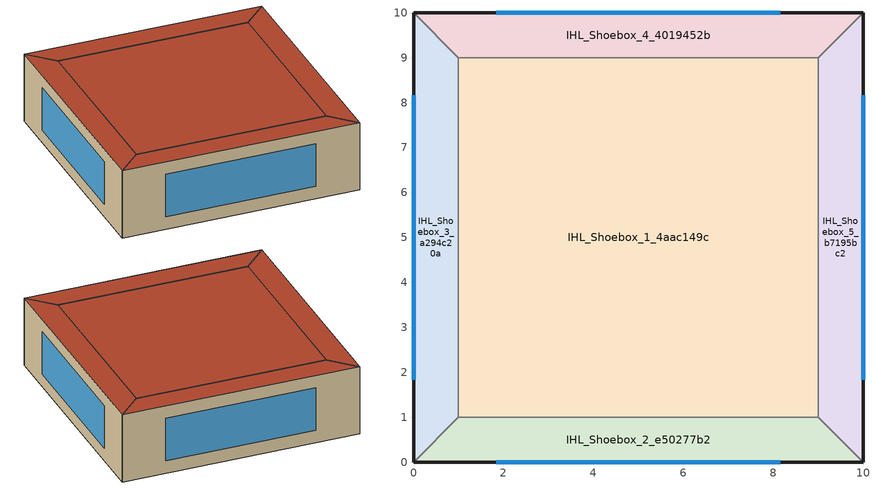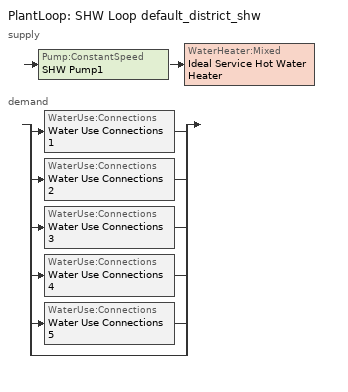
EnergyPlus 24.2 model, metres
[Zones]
IHL_Shoebox_1_4aac149c
 floor ground (Generic Ground Slab): 9,9 9,1 1,1 1,9 z0
 wall to IHL_Shoebox_3_a294c20a (Generic Air Boundary): 1,9 1,1 z0:3
 wall to IHL_Shoebox_2_e50277b2 (Generic Air Boundary): 1,1 9,1 z0:3
 wall to IHL_Shoebox_5_b7195bc2 (Generic Air Boundary): 9,1 9,9 z0:3
 wall to IHL_Shoebox_4_4019452b (Generic Air Boundary): 9,9 1,9 z0:3
 roof outside (exterior_roof): 1,9 1,1 9,1 9,9 z3
IHL_Shoebox_2_e50277b2
 floor ground (Generic Ground Slab): 9,1 10,0 0,0 1,1 z0
 wall outside (exterior_wall): 0,0 10,0 z0:3
 wall to IHL_Shoebox_5_b7195bc2 (Generic Air Boundary): 10,0 9,1 z0:3
 wall to IHL_Shoebox_3_a294c20a (Generic Air Boundary): 1,1 0,0 z0:3
 window (Double Glazing with Low Emission Coating): 1.84,0 8.16,0 z0.55:2.45
 roof outside (exterior_roof): 0,0 10,0 9,1 1,1 z3
IHL_Shoebox_3_a294c20a
 floor ground (Generic Ground Slab): 0,10 1,9 1,1 0,0 z0
 wall outside (exterior_wall): 0,10 0,0 z0:3
 wall to IHL_Shoebox_4_4019452b (Generic Air Boundary): 1,9 0,10 z0:3
 window (Double Glazing with Low Emission Coating): 0,8.16 0,1.84 z0.55:2.45
 roof outside (exterior_roof): 0,10 0,0 1,1 1,9 z3
IHL_Shoebox_4_4019452b
 floor ground (Generic Ground Slab): 10,10 9,9 1,9 0,10 z0
 wall outside (exterior_wall): 10,10 0,10 z0:3
 wall to IHL_Shoebox_5_b7195bc2 (Generic Air Boundary): 9,9 10,10 z0:3
 window (Double Glazing with Low Emission Coating): 8.16,10 1.84,10 z0.55:2.45
 roof outside (exterior_roof): 0,10 1,9 9,9 10,10 z3
IHL_Shoebox_5_b7195bc2
 floor ground (Generic Ground Slab): 10,10 10,0 9,1 9,9 z0
 wall outside (exterior_wall): 10,0 10,10 z0:3
 window (Double Glazing with Low Emission Coating): 10,1.84 10,8.16 z0.55:2.45
 roof outside (exterior_roof): 10,10 9,9 9,1 10,0 z3
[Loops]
PlantLoop 'SHW Loop default_district_shw'
 supply: Pump:ConstantSpeed 'SHW Pump1' > WaterHeater:Mixed 'Ideal Service Hot Water Heater'
 demand: split
  | WaterUse:Connections 'Water Use Connections 1'
  | WaterUse:Connections 'Water Use Connections 2'
  | WaterUse:Connections 'Water Use Connections 3'
  | WaterUse:Connections 'Water Use Connections 4'
  | WaterUse:Connections 'Water Use Connections 5'
  | bypass
[Building]
IHL Archetype: North Axis {deg}=0; Terrain=City; Solar Distribution=FullExteriorWithReflections
[Site:Location]
Site 1: Latitude {deg}=0; Longitude {deg}=0; Time Zone {hr}=0; Elevation {m}=0
[Site:WaterMainsTemperature]
Calculation Method=CorrelationFromWeatherFile
[SizingPeriod:DesignDay]
Singapore Heating Design Day 99.6% Condns DB: Month=1; Day of Month=21; Day Type=WinterDesignDay; Maximum Dry-Bulb Temperature {C}=23.6; Daily Dry-Bulb Temperature Range {deltaC}=0; Dry-Bulb Temperature Range Modifier Type=DefaultMultipliers; Humidity Condition Type=Wetbulb; Wetbulb or DewPoint at Maximum Dry-Bulb {C}=23.6; Barometric Pressure {Pa}=31000; Wind Speed {m/s}=1.8; Wind Direction {deg}=359; Rain Indicator=No; Snow Indicator=No; Daylight Saving Time Indicator=No; Solar Model Indicator=ASHRAEClearSky; Sky Clearness=0; Begin Environment Reset Mode=FullResetAtBeginEnvironment
[Material] Roughness=MediumRough; Thermal Absorptance=0.9
Name | Thickness {m} | Conductivity {W/m-K} | Density {kg/m3} | Specific Heat {J/kg-K} | Solar Absorptance | Visible Absorptance
Generic 50mm Insulation | 0.05 | 0.03 | 43 | 1210 | 0.7 | 0.7
Generic HW Concrete | 0.2 | 1.95 | 2240 | 900 | 0.8 | 0.8
roofs | 0.25 | 0.303 | 1280 | 840 | 0.7 | 0.7
walls | 0.125 | 0.303 | 1280 | 840 | 0.7 | 0.7
[WindowMaterial:SimpleGlazingSystem]
Double Glazing with Low Emission Coating: U-Factor {W/m2-K}=1.6; Solar Heat Gain Coefficient=0.12; Visible Transmittance=0.6
[Construction]
Double Glazing with Low Emission Coating: Double Glazing with Low Emission Coating
exterior_roof: roofs
exterior_wall: walls
Generic Ground Slab: Generic 50mm Insulation, Generic HW Concrete
[Construction:AirBoundary]
Generic Air Boundary: None, 0
[Zone] Multiplier=1; Ceiling Height {m}=3; Part of Total Floor Area=Yes
Name | Volume {m3}
IHL_Shoebox_1_4aac149c | 192
IHL_Shoebox_2_e50277b2; IHL_Shoebox_3_a294c20a; IHL_Shoebox_4_4019452b; IHL_Shoebox_5_b7195bc2 | 27
[Space] Space Type=IHL
Name | Zone
IHL_Shoebox_1_4aac149c_Space | IHL_Shoebox_1_4aac149c
IHL_Shoebox_2_e50277b2_Space | IHL_Shoebox_2_e50277b2
IHL_Shoebox_3_a294c20a_Space | IHL_Shoebox_3_a294c20a
IHL_Shoebox_4_4019452b_Space | IHL_Shoebox_4_4019452b
IHL_Shoebox_5_b7195bc2_Space | IHL_Shoebox_5_b7195bc2
[SpaceList]
IHL: IHL_Shoebox_5_b7195bc2_Space, IHL_Shoebox_4_4019452b_Space, IHL_Shoebox_1_4aac149c_Space, IHL_Shoebox_2_e50277b2_Space, IHL_Shoebox_3_a294c20a_Space
[Lights]
IHL Lighting: Zone or ZoneList or Space or SpaceList=IHL; Schedule=Vacation; Design Level Calculation Method=Watts/Area; Watts per Floor Area {W/m2}=9.5; Return Air Fraction=0; Fraction Radiant=0.2; Fraction Visible=0.7; Fraction Replaceable=1
[People]
IHL People: Zone or ZoneList or Space or SpaceList=IHL; Number of People Schedule=Vacation; Number of People Calculation Method=People/Area; People per Floor Area {person/m2}=0.033333; Fraction Radiant=0.3; Sensible Heat Fraction=0.7; Activity Level Schedule=Activity Level
[ElectricEquipment]
IHL Equipment: Zone or ZoneList or Space or SpaceList=IHL; Schedule=Vacation; Design Level Calculation Method=Watts/Area; Watts per Floor Area {W/m2}=20; Fraction Latent=0; Fraction Radiant=0.5; Fraction Lost=0
[ZoneMixing] Schedule=Always On; Design Flow Rate Calculation Method=Flow/Zone
Name | Zone or Space | Design Flow Rate {m3/s} | Source Zone or Space
Zone Mixing 1 | IHL_Shoebox_1_4aac149c | 1.44 | IHL_Shoebox_3_a294c20a
Zone Mixing 2 | IHL_Shoebox_1_4aac149c | 1.44 | IHL_Shoebox_2_e50277b2
Zone Mixing 3 | IHL_Shoebox_1_4aac149c | 1.44 | IHL_Shoebox_5_b7195bc2
Zone Mixing 4 | IHL_Shoebox_1_4aac149c | 1.44 | IHL_Shoebox_4_4019452b
Zone Mixing 5 | IHL_Shoebox_2_e50277b2 | 0.254558 | IHL_Shoebox_5_b7195bc2
Zone Mixing 6 | IHL_Shoebox_2_e50277b2 | 1.44 | IHL_Shoebox_1_4aac149c
Zone Mixing 7 | IHL_Shoebox_2_e50277b2 | 0.254558 | IHL_Shoebox_3_a294c20a
Zone Mixing 10 | IHL_Shoebox_3_a294c20a | 0.254558 | IHL_Shoebox_4_4019452b
Zone Mixing 8 | IHL_Shoebox_3_a294c20a | 0.254558 | IHL_Shoebox_2_e50277b2
Zone Mixing 9 | IHL_Shoebox_3_a294c20a | 1.44 | IHL_Shoebox_1_4aac149c
Zone Mixing 11 | IHL_Shoebox_4_4019452b | 0.254558 | IHL_Shoebox_3_a294c20a
Zone Mixing 12 | IHL_Shoebox_4_4019452b | 1.44 | IHL_Shoebox_1_4aac149c
Zone Mixing 13 | IHL_Shoebox_4_4019452b | 0.254558 | IHL_Shoebox_5_b7195bc2
Zone Mixing 14 | IHL_Shoebox_5_b7195bc2 | 0.254558 | IHL_Shoebox_4_4019452b
Zone Mixing 15 | IHL_Shoebox_5_b7195bc2 | 1.44 | IHL_Shoebox_1_4aac149c
Zone Mixing 16 | IHL_Shoebox_5_b7195bc2 | 0.254558 | IHL_Shoebox_2_e50277b2
[ZoneControl:Thermostat] Temperature Difference Between Cutout And Setpoint {deltaC}=0
Name | Zone or ZoneList | Control Type Schedule | Control 1
IHL_Shoebox_1_4aac149c Thermostat | IHL_Shoebox_1_4aac149c | IHL_Shoebox_1_4aac149c Thermostat Schedule | IHL Setpoint
IHL_Shoebox_2_e50277b2 Thermostat | IHL_Shoebox_2_e50277b2 | IHL_Shoebox_2_e50277b2 Thermostat Schedule | IHL Setpoint 1
IHL_Shoebox_3_a294c20a Thermostat | IHL_Shoebox_3_a294c20a | IHL_Shoebox_3_a294c20a Thermostat Schedule | IHL Setpoint 3
IHL_Shoebox_4_4019452b Thermostat | IHL_Shoebox_4_4019452b | IHL_Shoebox_4_4019452b Thermostat Schedule | IHL Setpoint 5
IHL_Shoebox_5_b7195bc2 Thermostat | IHL_Shoebox_5_b7195bc2 | IHL_Shoebox_5_b7195bc2 Thermostat Schedule | IHL Setpoint 7
[ThermostatSetpoint:DualSetpoint] Heating Setpoint Temperature Schedule=Heating Setpoint; Cooling Setpoint Temperature Schedule=Cooling Setpoint
IHL Setpoint; IHL Setpoint 1; IHL Setpoint 3; IHL Setpoint 5; IHL Setpoint 7
[ZoneControl:Humidistat]
IHL Setpoint: Zone=IHL_Shoebox_1_4aac149c; Humidifying Relative Humidity Setpoint Schedule=IHL Setpoint_HumidSetp; Dehumidifying Relative Humidity Setpoint Schedule=IHL Setpoint_DeHumidSetp
[ZoneHVAC:IdealLoadsAirSystem] Maximum Heating Supply Air Temperature {C}=50; Minimum Cooling Supply Air Temperature {C}=13; Heating Limit=LimitCapacity; Maximum Sensible Heating Capacity {W}=Autosize; Cooling Limit=LimitFlowRateAndCapacity; Maximum Cooling Air Flow Rate {m3/s}=Autosize; Maximum Total Cooling Capacity {W}=Autosize; Heating Availability Schedule=Always Off; Cooling Availability Schedule=Vacation; Dehumidification Control Type=Humidistat; Humidification Control Type=Humidistat; Design Specification Outdoor Air Object=IHL Ventilation; Demand Controlled Ventilation Type=OccupancySchedule; Outdoor Air Economizer Type=NoEconomizer; Heat Recovery Type=Enthalpy; Sensible Heat Recovery Effectiveness=0.7; Latent Heat Recovery Effectiveness=0.65
IHL_Shoebox_1_4aac149c Ideal Loads Air System; IHL_Shoebox_2_e50277b2 Ideal Loads Air System; IHL_Shoebox_3_a294c20a Ideal Loads Air System; IHL_Shoebox_4_4019452b Ideal Loads Air System; IHL_Shoebox_5_b7195bc2 Ideal Loads Air System
[DesignSpecification:OutdoorAir]
IHL Ventilation: Outdoor Air Method=Sum; Outdoor Air Flow per Person {m3/s-person}=0; Outdoor Air Flow per Zone Floor Area {m3/s-m2}=0; Outdoor Air Flow per Zone {m3/s}=0; Outdoor Air Flow Air Changes per Hour {1/hr}=8; Outdoor Air Schedule=Vacation
[Zone equipment]
IHL_Shoebox_1_4aac149c: IHL_Shoebox_1_4aac149c Ideal Loads Air System
IHL_Shoebox_2_e50277b2: IHL_Shoebox_2_e50277b2 Ideal Loads Air System
IHL_Shoebox_3_a294c20a: IHL_Shoebox_3_a294c20a Ideal Loads Air System
IHL_Shoebox_4_4019452b: IHL_Shoebox_4_4019452b Ideal Loads Air System
IHL_Shoebox_5_b7195bc2: IHL_Shoebox_5_b7195bc2 Ideal Loads Air System
[Sizing:Zone] Zone Cooling Design Supply Air Temperature Input Method=SupplyAirTemperature; Zone Cooling Design Supply Air Temperature {C}=14; Zone Cooling Design Supply Air Temperature Difference {deltaC}=11.11; Zone Heating Design Supply Air Temperature Input Method=SupplyAirTemperature; Zone Heating Design Supply Air Temperature {C}=40; Zone Heating Design Supply Air Temperature Difference {deltaC}=11.11; Zone Cooling Design Supply Air Humidity Ratio {kgWater/kgDryAir}=0.0085; Zone Heating Design Supply Air Humidity Ratio {kgWater/kgDryAir}=0.008; Cooling Design Air Flow Method=DesignDay; Cooling Design Air Flow Rate {m3/s}=0; Cooling Minimum Air Flow per Zone Floor Area {m3/s-m2}=0.000762; Cooling Minimum Air Flow {m3/s}=0; Cooling Minimum Air Flow Fraction=0; Heating Design Air Flow Method=DesignDay; Heating Design Air Flow Rate {m3/s}=0; Heating Maximum Air Flow per Zone Floor Area {m3/s-m2}=0.002032; Heating Maximum Air Flow {m3/s}=0.141576; Heating Maximum Air Flow Fraction=0.3; Account for Dedicated Outdoor Air System=No; Zone Load Sizing Method=Sensible Load Only No Latent Load; Zone Latent Cooling Design Supply Air Humidity Ratio Input Method=HumidityRatioDifference; Zone Cooling Design Supply Air Humidity Ratio Difference {kgWater/kgDryAir}=0.005; Zone Latent Heating Design Supply Air Humidity Ratio Input Method=HumidityRatioDifference; Zone Humidification Design Supply Air Humidity Ratio Difference {kgWater/kgDryAir}=0.005
Name | Design Specification Outdoor Air Object
IHL_Shoebox_1_4aac149c | IHL_Shoebox_1_4aac149c DSOA Space List
IHL_Shoebox_2_e50277b2 | IHL_Shoebox_2_e50277b2 DSOA Space List
IHL_Shoebox_3_a294c20a | IHL_Shoebox_3_a294c20a DSOA Space List
IHL_Shoebox_4_4019452b | IHL_Shoebox_4_4019452b DSOA Space List
IHL_Shoebox_5_b7195bc2 | IHL_Shoebox_5_b7195bc2 DSOA Space List
[DesignSpecification:OutdoorAir:SpaceList] Space 1 Design Specification Outdoor Air Object=IHL Ventilation
Name | Space 1
IHL_Shoebox_1_4aac149c DSOA Space List | IHL_Shoebox_1_4aac149c_Space
IHL_Shoebox_2_e50277b2 DSOA Space List | IHL_Shoebox_2_e50277b2_Space
IHL_Shoebox_3_a294c20a DSOA Space List | IHL_Shoebox_3_a294c20a_Space
IHL_Shoebox_4_4019452b DSOA Space List | IHL_Shoebox_4_4019452b_Space
IHL_Shoebox_5_b7195bc2 DSOA Space List | IHL_Shoebox_5_b7195bc2_Space
[PlantLoop]
SHW Loop default_district_shw: Fluid Type=Water; Plant Equipment Operation Scheme=SHW Loop default_district_shw Operation Schemes; Maximum Loop Temperature {C}=60; Minimum Loop Temperature {C}=10; Maximum Loop Flow Rate {m3/s}=Autosize; Minimum Loop Flow Rate {m3/s}=0; Plant Loop Volume {m3}=Autocalculate; Load Distribution Scheme=Optimal; Plant Loop Demand Calculation Scheme=SingleSetpoint; Common Pipe Simulation=None
[Sizing:Plant]
SHW Loop default_district_shw: Loop Type=Heating; Design Loop Exit Temperature {C}=60; Loop Design Temperature Difference {deltaC}=5; Sizing Option=NonCoincident; Zone Timesteps in Averaging Window=1; Coincident Sizing Factor Mode=None
[Pump:ConstantSpeed]
SHW Pump1: Design Flow Rate {m3/s}=Autosize; Design Pump Head {Pa}=29891; Design Power Consumption {W}=Autosize; Motor Efficiency=0.9; Fraction of Motor Inefficiencies to Fluid Stream=0; Pump Control Type=Intermittent; Design Power Sizing Method=PowerPerFlowPerPressure; Design Electric Power per Unit Flow Rate {W/(m3/s)}=348701.1; Design Shaft Power per Unit Flow Rate per Unit Head {W/((m3/s)-Pa)}=1.28205
[WaterHeater:Mixed]
Ideal Service Hot Water Heater: Tank Volume {m3}=0; Setpoint Temperature Schedule=Schedule Ruleset 2; Deadband Temperature Difference {deltaC}=2; Maximum Temperature Limit {C}=82.22; Heater Control Type=Modulate; Heater Maximum Capacity {W}=1000000; Heater Ignition Minimum Flow Rate {m3/s}=0; Heater Ignition Delay {s}=0; Heater Fuel Type=DistrictHeatingWater; Heater Thermal Efficiency=1; Off Cycle Parasitic Fuel Consumption Rate {W}=20; Off Cycle Parasitic Fuel Type=DistrictHeatingWater; Off Cycle Parasitic Heat Fraction to Tank=0.8; On Cycle Parasitic Fuel Consumption Rate {W}=0; On Cycle Parasitic Fuel Type=DistrictHeatingWater; On Cycle Parasitic Heat Fraction to Tank=0; Ambient Temperature Indicator=Schedule; Ambient Temperature Schedule=22C Ambient Condition; Off Cycle Loss Coefficient to Ambient Temperature {W/K}=0; Off Cycle Loss Fraction to Zone=1; On Cycle Loss Coefficient to Ambient Temperature {W/K}=0; On Cycle Loss Fraction to Zone=1; Use Side Effectiveness=1; Source Side Effectiveness=1; Use Side Design Flow Rate {m3/s}=Autosize; Source Side Design Flow Rate {m3/s}=Autosize; Indirect Water Heating Recovery Time {hr}=1.5; Source Side Flow Control Mode=IndirectHeatPrimarySetpoint
[WaterHeater:Sizing]
Ideal Service Hot Water Heater: Design Mode=PeakDraw; Time Storage Can Meet Peak Draw {hr}=0.538503; Time for Tank Recovery {hr}=0; Nominal Tank Volume for Autosizing Plant Connections {m3}=1
[WaterUse:Connections] Hot Water Supply Temperature Schedule=60.0C Hot Water; Drain Water Heat Exchanger Type=None; Drain Water Heat Exchanger Destination=Plant
Name | Water Use Equipment 1
Water Use Connections 1 | IHL Hot Water..IHL_Shoebox_1_4aac149c
Water Use Connections 2 | IHL Hot Water..IHL_Shoebox_2_e50277b2
Water Use Connections 3 | IHL Hot Water..IHL_Shoebox_3_a294c20a
Water Use Connections 4 | IHL Hot Water..IHL_Shoebox_4_4019452b
Water Use Connections 5 | IHL Hot Water..IHL_Shoebox_5_b7195bc2
[WaterUse:Equipment] Flow Rate Fraction Schedule=Vacation; Target Temperature Schedule=60.0C Hot Water; Sensible Fraction Schedule=0.2 Hot Water Sensible Fraction; Latent Fraction Schedule=0.05 Hot Water Latent Fraction
Name | Peak Flow Rate {m3/s} | Zone
IHL Hot Water..IHL_Shoebox_1_4aac149c | 2.48018e-07 | IHL_Shoebox_1_4aac149c
IHL Hot Water..IHL_Shoebox_2_e50277b2 | 3.48775e-08 | IHL_Shoebox_2_e50277b2
IHL Hot Water..IHL_Shoebox_3_a294c20a | 3.48775e-08 | IHL_Shoebox_3_a294c20a
IHL Hot Water..IHL_Shoebox_4_4019452b | 3.48775e-08 | IHL_Shoebox_4_4019452b
IHL Hot Water..IHL_Shoebox_5_b7195bc2 | 3.48775e-08 | IHL_Shoebox_5_b7195bc2
[PlantEquipmentOperationSchemes]
SHW Loop default_district_shw Operation Schemes: Control Scheme 1=SHW Loop default_district_shw Heating Operation Scheme; Control Scheme 1 Schedule=Always On Discrete
[PlantEquipmentOperation:HeatingLoad]
SHW Loop default_district_shw Heating Operation Scheme: Load Range 1 Lower Limit {W}=0; Load Range 1 Upper Limit {W}=1000000000; Range 1 Equipment List=SHW Loop default_district_shw Heating Equipment List
[PlantEquipmentList]
SHW Loop default_district_shw Heating Equipment List: Ideal Service Hot Water Heater
[SetpointManager:Scheduled]
Setpoint Manager Scheduled 1: Control Variable=Temperature; Schedule=60C Hot Water
[Schedule:Day:Interval]
Building Occupancy_Sunday; Building Occupancy_Monday_SmrDsn_WntrDsn 1; Building Occupancy_Hol 1; Always Off_Day Schedule: No, 24:00, 0
Schedule Day 2; Building Occupancy_Monday_SmrDsn 1: No, 07:00, 0, 08:00, 0.09, 09:00, 0.29, 10:00, 0.4, 11:00, 0.43, 12:00, 0.46, 13:00, 0.48, 14:00, 0.42, 15:00, 0.5, 16:00, 0.52, 17:00, 0.38, 18:00, 0.28, 19:00, 0.2, 24:00, 0
Schedule Day 3; Schedule Day 1: No, 09:00, 0, 10:00, 0.07, 11:00, 0.03, 12:00, 0.04, 13:00, 0.1, 15:00, 0.13, 24:00, 0
Activity Level_Day Schedule: No, 24:00, 120
Always On_Day Schedule: No, 24:00, 1
Heating Setpoint_Day Schedule: No, 24:00, 20
Cooling Setpoint_Day Schedule: No, 24:00, 26
IHL Setpoint_HumidSetp_Day Schedule: No, 24:00, 40
IHL Setpoint_DeHumidSetp_Day Schedule: No, 24:00, 70
Schedule Day 10: No, 24:00, 22
Schedule Day 4; Schedule Day 7; Schedule Day 9: No, 24:00, 60
Schedule Day 5: No, 24:00, 0.2
Schedule Day 6: No, 24:00, 0.05
[Schedule:Week:Daily]
Vacation Week Rule - Jan1-Nov25; Vacation Week Rule - Dec10-Dec31: Building Occupancy_Sunday, Schedule Day 2, Schedule Day 2, Schedule Day 2, Schedule Day 2, Schedule Day 2, Schedule Day 3, Building Occupancy_Hol 1, Building Occupancy_Monday_SmrDsn 1, Building Occupancy_Monday_SmrDsn_WntrDsn 1, Building Occupancy_Sunday, Building Occupancy_Sunday
Vacation Week Rule - Nov26-Dec2: Building Occupancy_Sunday, Schedule Day 2, Schedule Day 2, Schedule Day 2, Schedule Day 2, Schedule Day 1, Schedule Day 1, Building Occupancy_Hol 1, Building Occupancy_Monday_SmrDsn 1, Building Occupancy_Monday_SmrDsn_WntrDsn 1, Building Occupancy_Sunday, Building Occupancy_Sunday
Vacation Week Rule - Dec3-Dec9: Schedule Day 1, Schedule Day 1, Schedule Day 1, Schedule Day 1, Schedule Day 1, Schedule Day 2, Schedule Day 3, Building Occupancy_Hol 1, Building Occupancy_Monday_SmrDsn 1, Building Occupancy_Monday_SmrDsn_WntrDsn 1, Building Occupancy_Sunday, Building Occupancy_Sunday
Activity Level Week Rule - Jan1-Dec31: Activity Level_Day Schedule, Activity Level_Day Schedule, Activity Level_Day Schedule, Activity Level_Day Schedule, Activity Level_Day Schedule, Activity Level_Day Schedule, Activity Level_Day Schedule, Activity Level_Day Schedule, Activity Level_Day Schedule, Activity Level_Day Schedule, Activity Level_Day Schedule, Activity Level_Day Schedule
Always On Week Rule - Jan1-Dec31: Always On_Day Schedule, Always On_Day Schedule, Always On_Day Schedule, Always On_Day Schedule, Always On_Day Schedule, Always On_Day Schedule, Always On_Day Schedule, Always On_Day Schedule, Always On_Day Schedule, Always On_Day Schedule, Always On_Day Schedule, Always On_Day Schedule
Heating Setpoint Week Rule - Jan1-Dec31: Heating Setpoint_Day Schedule, Heating Setpoint_Day Schedule, Heating Setpoint_Day Schedule, Heating Setpoint_Day Schedule, Heating Setpoint_Day Schedule, Heating Setpoint_Day Schedule, Heating Setpoint_Day Schedule, Heating Setpoint_Day Schedule, Heating Setpoint_Day Schedule, Heating Setpoint_Day Schedule, Heating Setpoint_Day Schedule, Heating Setpoint_Day Schedule
Cooling Setpoint Week Rule - Jan1-Dec31: Cooling Setpoint_Day Schedule, Cooling Setpoint_Day Schedule, Cooling Setpoint_Day Schedule, Cooling Setpoint_Day Schedule, Cooling Setpoint_Day Schedule, Cooling Setpoint_Day Schedule, Cooling Setpoint_Day Schedule, Cooling Setpoint_Day Schedule, Cooling Setpoint_Day Schedule, Cooling Setpoint_Day Schedule, Cooling Setpoint_Day Schedule, Cooling Setpoint_Day Schedule
IHL Setpoint_HumidSetp Week Rule - Jan1-Dec31: IHL Setpoint_HumidSetp_Day Schedule, IHL Setpoint_HumidSetp_Day Schedule, IHL Setpoint_HumidSetp_Day Schedule, IHL Setpoint_HumidSetp_Day Schedule, IHL Setpoint_HumidSetp_Day Schedule, IHL Setpoint_HumidSetp_Day Schedule, IHL Setpoint_HumidSetp_Day Schedule, IHL Setpoint_HumidSetp_Day Schedule, IHL Setpoint_HumidSetp_Day Schedule, IHL Setpoint_HumidSetp_Day Schedule, IHL Setpoint_HumidSetp_Day Schedule, IHL Setpoint_HumidSetp_Day Schedule
IHL Setpoint_DeHumidSetp Week Rule - Jan1-Dec31: IHL Setpoint_DeHumidSetp_Day Schedule, IHL Setpoint_DeHumidSetp_Day Schedule, IHL Setpoint_DeHumidSetp_Day Schedule, IHL Setpoint_DeHumidSetp_Day Schedule, IHL Setpoint_DeHumidSetp_Day Schedule, IHL Setpoint_DeHumidSetp_Day Schedule, IHL Setpoint_DeHumidSetp_Day Schedule, IHL Setpoint_DeHumidSetp_Day Schedule, IHL Setpoint_DeHumidSetp_Day Schedule, IHL Setpoint_DeHumidSetp_Day Schedule, IHL Setpoint_DeHumidSetp_Day Schedule, IHL Setpoint_DeHumidSetp_Day Schedule
Always Off Week Rule - Jan1-Dec31: Always Off_Day Schedule, Always Off_Day Schedule, Always Off_Day Schedule, Always Off_Day Schedule, Always Off_Day Schedule, Always Off_Day Schedule, Always Off_Day Schedule, Always Off_Day Schedule, Always Off_Day Schedule, Always Off_Day Schedule, Always Off_Day Schedule, Always Off_Day Schedule
0.05 Hot Water Latent Fraction Week Rule - Jan1-Dec31: Schedule Day 6, Schedule Day 6, Schedule Day 6, Schedule Day 6, Schedule Day 6, Schedule Day 6, Schedule Day 6, Schedule Day 6, Schedule Day 6, Schedule Day 6, Schedule Day 6, Schedule Day 6
0.2 Hot Water Sensible Fraction Week Rule - Jan1-Dec31: Schedule Day 5, Schedule Day 5, Schedule Day 5, Schedule Day 5, Schedule Day 5, Schedule Day 5, Schedule Day 5, Schedule Day 5, Schedule Day 5, Schedule Day 5, Schedule Day 5, Schedule Day 5
22C Ambient Condition Week Rule - Jan1-Dec31: Schedule Day 10, Schedule Day 10, Schedule Day 10, Schedule Day 10, Schedule Day 10, Schedule Day 10, Schedule Day 10, Schedule Day 10, Schedule Day 10, Schedule Day 10, Schedule Day 10, Schedule Day 10
60.0C Hot Water Week Rule - Jan1-Dec31: Schedule Day 4, Schedule Day 4, Schedule Day 4, Schedule Day 4, Schedule Day 4, Schedule Day 4, Schedule Day 4, Schedule Day 4, Schedule Day 4, Schedule Day 4, Schedule Day 4, Schedule Day 4
60C Hot Water Week Rule - Jan1-Dec31: Schedule Day 7, Schedule Day 7, Schedule Day 7, Schedule Day 7, Schedule Day 7, Schedule Day 7, Schedule Day 7, Schedule Day 7, Schedule Day 7, Schedule Day 7, Schedule Day 7, Schedule Day 7
Schedule Ruleset 2 Week Rule - Jan1-Dec31: Schedule Day 9, Schedule Day 9, Schedule Day 9, Schedule Day 9, Schedule Day 9, Schedule Day 9, Schedule Day 9, Schedule Day 9, Schedule Day 9, Schedule Day 9, Schedule Day 9, Schedule Day 9
[Schedule:Year]
Vacation: Vacation Week Rule - Jan1-Nov25, 1, 1, 11, 25, Vacation Week Rule - Nov26-Dec2, 11, 26, 12, 2, Vacation Week Rule - Dec3-Dec9, 12, 3, 12, 9, Vacation Week Rule - Dec10-Dec31, 12, 10, 12, 31
Activity Level: Activity Level Week Rule - Jan1-Dec31, 1, 1, 12, 31
Always On: Always On Week Rule - Jan1-Dec31, 1, 1, 12, 31
Heating Setpoint: Heating Setpoint Week Rule - Jan1-Dec31, 1, 1, 12, 31
Cooling Setpoint: Cooling Setpoint Week Rule - Jan1-Dec31, 1, 1, 12, 31
IHL Setpoint_HumidSetp: IHL Setpoint_HumidSetp Week Rule - Jan1-Dec31, 1, 1, 12, 31
IHL Setpoint_DeHumidSetp: IHL Setpoint_DeHumidSetp Week Rule - Jan1-Dec31, 1, 1, 12, 31
Always Off: Always Off Week Rule - Jan1-Dec31, 1, 1, 12, 31
0.05 Hot Water Latent Fraction: 0.05 Hot Water Latent Fraction Week Rule - Jan1-Dec31, 1, 1, 12, 31
0.2 Hot Water Sensible Fraction: 0.2 Hot Water Sensible Fraction Week Rule - Jan1-Dec31, 1, 1, 12, 31
22C Ambient Condition: 22C Ambient Condition Week Rule - Jan1-Dec31, 1, 1, 12, 31
60.0C Hot Water: 60.0C Hot Water Week Rule - Jan1-Dec31, 1, 1, 12, 31
60C Hot Water: 60C Hot Water Week Rule - Jan1-Dec31, 1, 1, 12, 31
Schedule Ruleset 2: Schedule Ruleset 2 Week Rule - Jan1-Dec31, 1, 1, 12, 31
[Schedule:Compact]
IHL_Shoebox_1_4aac149c Thermostat Schedule; IHL_Shoebox_2_e50277b2 Thermostat Schedule; IHL_Shoebox_3_a294c20a Thermostat Schedule; IHL_Shoebox_4_4019452b Thermostat Schedule; IHL_Shoebox_5_b7195bc2 Thermostat Schedule: Through: 12/31, For: AllDays, Until: 24:00, 4
[Schedule:Constant]
Always On Discrete: OnOff, 1
